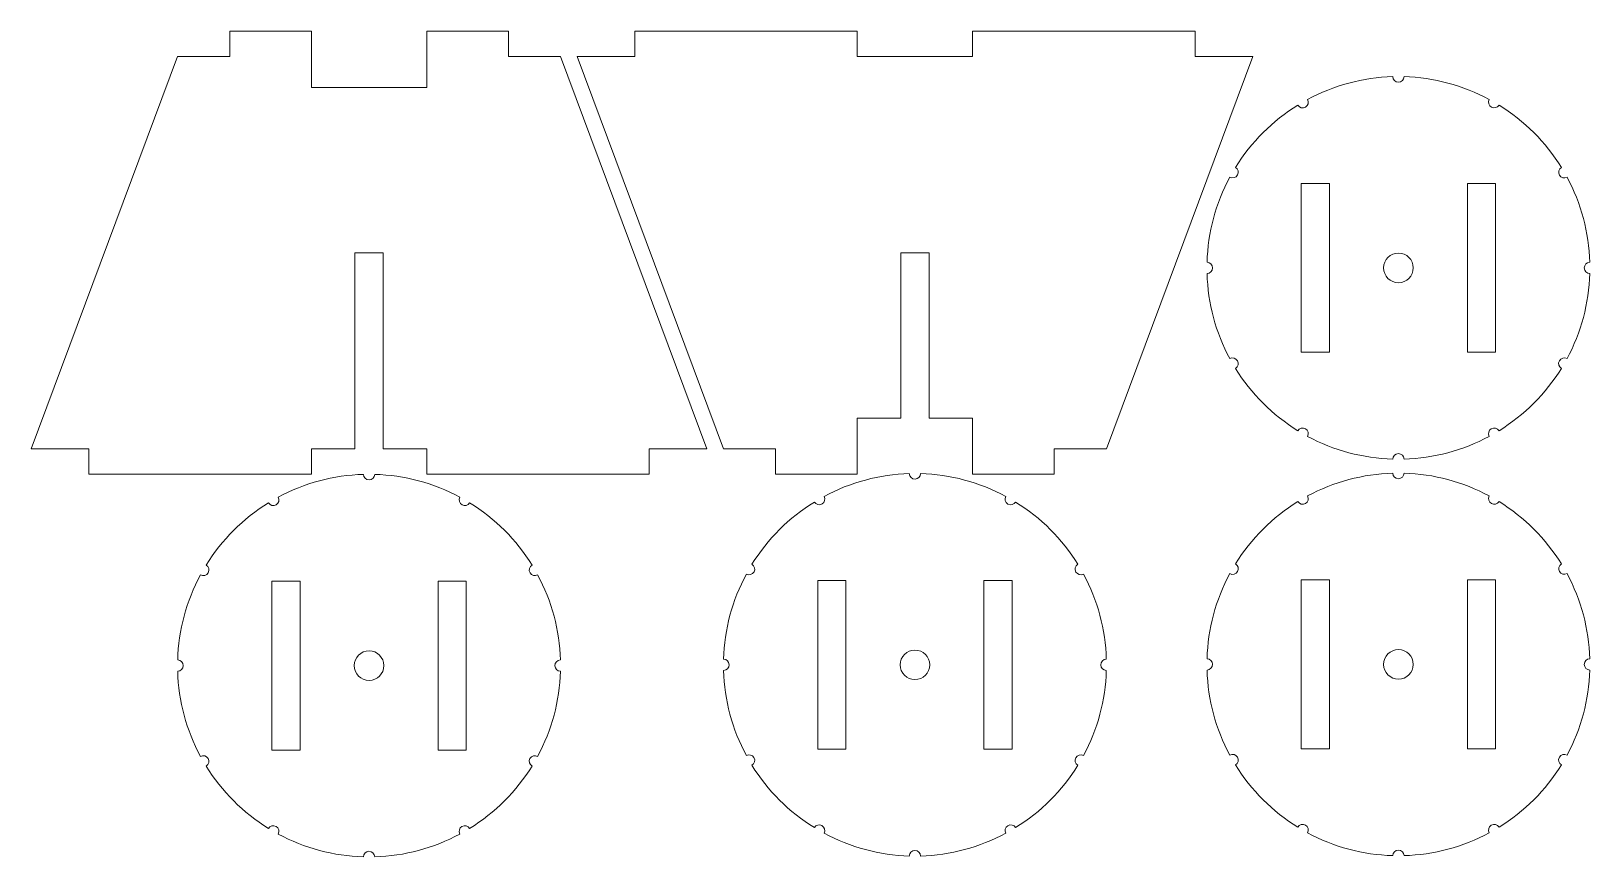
# Model space of a CAD drawing. Header units: centimetres. Extents: x -16.4 to 35.7, y -46.1 to 13.5.
# Drawn here: x -16.36 to 8.27, y -46.06 to -33.01 of the extents above; entities that cross this region are included whole.
import ezdxf

# ---------------------------------------------------------------- set-up
doc = ezdxf.new("R2010")
doc.units = ezdxf.units.CM
doc.header["$MEASUREMENT"] = 0
doc.layers.add('layer 1', color=7, linetype='Continuous')

msp = doc.modelspace()

# ---------------------------------------------------------------- linework, layer by layer
at = {"layer": 'layer 1', "color": 250, "lineweight": 9}
for points, knots in [([(-15.44662, -39.61327), (-15.44662, -39.61327), (-15.44662, -40.01377), (-15.44662, -40.01377), (-15.44662, -40.01377), (-15.44662, -40.01377), (-11.93112, -40.01377), (-11.93112, -40.01377), (-11.93112, -40.01377), (-11.93112, -40.01377), (-11.93112, -39.61327), (-11.93112, -39.61327), (-11.93112, -39.61327), (-11.93112, -39.61327), (-11.24137, -39.61327), (-11.24137, -39.61327), (-11.24137, -39.61327), (-11.24137, -39.61327), (-11.24137, -36.5094), (-11.24137, -36.5094), (-11.24137, -36.5094), (-11.24137, -36.5094), (-10.79638, -36.5094), (-10.79638, -36.5094), (-10.79638, -36.5094), (-10.79638, -36.5094), (-10.79638, -39.61327), (-10.79638, -39.61327), (-10.79638, -39.61327), (-10.79638, -39.61327), (-10.10663, -39.61327), (-10.10663, -39.61327), (-10.10663, -39.61327), (-10.10663, -39.61327), (-10.10663, -40.01377), (-10.10663, -40.01377), (-10.10663, -40.01377), (-10.10663, -40.01377), (-6.59113, -40.01377), (-6.59113, -40.01377), (-6.59113, -40.01377), (-6.59113, -40.01377), (-6.59113, -39.61327), (-6.59113, -39.61327), (-6.59113, -39.61327), (-6.59113, -39.61327), (-5.67888, -39.61327), (-5.67888, -39.61327), (-5.67888, -39.61327), (-5.67888, -39.61327), (-7.99287, -33.40552), (-7.99287, -33.40552), (-7.99287, -33.40552), (-7.99287, -33.40552), (-8.81613, -33.40552), (-8.81613, -33.40552), (-8.81613, -33.40552), (-8.81613, -33.40552), (-8.81613, -33.00502), (-8.81613, -33.00502), (-8.81613, -33.00502), (-8.81613, -33.00502), (-10.10663, -33.00502), (-10.10663, -33.00502), (-10.10663, -33.00502), (-10.10663, -33.00502), (-10.10663, -33.89502), (-10.10663, -33.89502), (-10.10663, -33.89502), (-10.10663, -33.89502), (-11.93112, -33.89502), (-11.93112, -33.89502), (-11.93112, -33.89502), (-11.93112, -33.89502), (-11.93112, -33.00502), (-11.93112, -33.00502), (-11.93112, -33.00502), (-11.93112, -33.00502), (-13.22163, -33.00502), (-13.22163, -33.00502), (-13.22163, -33.00502), (-13.22163, -33.00502), (-13.22163, -33.40552), (-13.22163, -33.40552), (-13.22163, -33.40552), (-13.22163, -33.40552), (-14.04488, -33.40552), (-14.04488, -33.40552), (-14.04488, -33.40552), (-14.04488, -33.40552), (-16.35887, -39.61327), (-16.35887, -39.61327), (-16.35887, -39.61327), (-16.35887, -39.61327), (-15.44662, -39.61327), (-15.44662, -39.61327)], [0, 0, 0, 0, 0.04, 0.04, 0.04, 0.04, 0.08, 0.08, 0.08, 0.08, 0.12, 0.12, 0.12, 0.12, 0.16, 0.16, 0.16, 0.16, 0.2, 0.2, 0.2, 0.2, 0.24, 0.24, 0.24, 0.24, 0.28, 0.28, 0.28, 0.28, 0.32, 0.32, 0.32, 0.32, 0.36, 0.36, 0.36, 0.36, 0.4, 0.4, 0.4, 0.4, 0.44, 0.44, 0.44, 0.44, 0.48, 0.48, 0.48, 0.48, 0.52, 0.52, 0.52, 0.52, 0.56, 0.56, 0.56, 0.56, 0.6, 0.6, 0.6, 0.6, 0.64, 0.64, 0.64, 0.64, 0.68, 0.68, 0.68, 0.68, 0.72, 0.72, 0.72, 0.72, 0.76, 0.76, 0.76, 0.76, 0.8, 0.8, 0.8, 0.8, 0.84, 0.84, 0.84, 0.84, 0.88, 0.88, 0.88, 0.88, 0.92, 0.92, 0.92, 0.92, 1, 1, 1, 1]), ([(-3.30468, -33.40552), (-3.30468, -33.40552), (-3.30468, -33.00502), (-3.30468, -33.00502), (-3.30468, -33.00502), (-3.30468, -33.00502), (-6.82018, -33.00502), (-6.82018, -33.00502), (-6.82018, -33.00502), (-6.82018, -33.00502), (-6.82018, -33.40552), (-6.82018, -33.40552), (-6.82018, -33.40552), (-6.82018, -33.40552), (-7.73242, -33.40552), (-7.73242, -33.40552), (-7.73242, -33.40552), (-7.73242, -33.40552), (-5.41843, -39.61327), (-5.41843, -39.61327), (-5.41843, -39.61327), (-5.41843, -39.61327), (-4.59518, -39.61327), (-4.59518, -39.61327), (-4.59518, -39.61327), (-4.59518, -39.61327), (-4.59518, -40.01377), (-4.59518, -40.01377), (-4.59518, -40.01377), (-4.59518, -40.01377), (-3.30468, -40.01377), (-3.30468, -40.01377), (-3.30468, -40.01377), (-3.30468, -40.01377), (-3.30468, -39.12377), (-3.30468, -39.12377), (-3.30468, -39.12377), (-3.30468, -39.12377), (-2.61493, -39.12377), (-2.61493, -39.12377), (-2.61493, -39.12377), (-2.61493, -39.12377), (-2.61493, -36.5094), (-2.61493, -36.5094), (-2.61493, -36.5094), (-2.61493, -36.5094), (-2.16993, -36.5094), (-2.16993, -36.5094), (-2.16993, -36.5094), (-2.16993, -36.5094), (-2.16993, -39.12377), (-2.16993, -39.12377), (-2.16993, -39.12377), (-2.16993, -39.12377), (-1.48018, -39.12377), (-1.48018, -39.12377), (-1.48018, -39.12377), (-1.48018, -39.12377), (-1.48018, -40.01377), (-1.48018, -40.01377), (-1.48018, -40.01377), (-1.48018, -40.01377), (-0.18967, -40.01377), (-0.18967, -40.01377), (-0.18967, -40.01377), (-0.18967, -40.01377), (-0.18967, -39.61327), (-0.18967, -39.61327), (-0.18967, -39.61327), (-0.18967, -39.61327), (0.63357, -39.61327), (0.63357, -39.61327), (0.63357, -39.61327), (0.63357, -39.61327), (2.94756, -33.40552), (2.94756, -33.40552), (2.94756, -33.40552), (2.94756, -33.40552), (2.03532, -33.40552), (2.03532, -33.40552), (2.03532, -33.40552), (2.03532, -33.40552), (2.03532, -33.00502), (2.03532, -33.00502), (2.03532, -33.00502), (2.03532, -33.00502), (-1.48018, -33.00502), (-1.48018, -33.00502), (-1.48018, -33.00502), (-1.48018, -33.00502), (-1.48018, -33.40552), (-1.48018, -33.40552), (-1.48018, -33.40552), (-1.48018, -33.40552), (-3.30468, -33.40552), (-3.30468, -33.40552)], [0, 0, 0, 0, 0.04, 0.04, 0.04, 0.04, 0.08, 0.08, 0.08, 0.08, 0.12, 0.12, 0.12, 0.12, 0.16, 0.16, 0.16, 0.16, 0.2, 0.2, 0.2, 0.2, 0.24, 0.24, 0.24, 0.24, 0.28, 0.28, 0.28, 0.28, 0.32, 0.32, 0.32, 0.32, 0.36, 0.36, 0.36, 0.36, 0.4, 0.4, 0.4, 0.4, 0.44, 0.44, 0.44, 0.44, 0.48, 0.48, 0.48, 0.48, 0.52, 0.52, 0.52, 0.52, 0.56, 0.56, 0.56, 0.56, 0.6, 0.6, 0.6, 0.6, 0.64, 0.64, 0.64, 0.64, 0.68, 0.68, 0.68, 0.68, 0.72, 0.72, 0.72, 0.72, 0.76, 0.76, 0.76, 0.76, 0.8, 0.8, 0.8, 0.8, 0.84, 0.84, 0.84, 0.84, 0.88, 0.88, 0.88, 0.88, 0.92, 0.92, 0.92, 0.92, 1, 1, 1, 1]), ([(2.58457, -38.18482), (2.62659, -38.16136), (2.67965, -38.17558), (2.70433, -38.2169), (2.70433, -38.2169), (2.72953, -38.25912), (2.71575, -38.31375), (2.67355, -38.33894), (2.67355, -38.33894), (2.9209, -38.73966), (3.25837, -39.07714), (3.65909, -39.3245), (3.65909, -39.3245), (3.68377, -39.28317), (3.73683, -39.26895), (3.77887, -39.2924), (3.77887, -39.2924), (3.82179, -39.31636), (3.83718, -39.37056), (3.81324, -39.41348), (3.81324, -39.41348), (4.22782, -39.63686), (4.6888, -39.76038), (5.15952, -39.77422), (5.15952, -39.77422), (5.16023, -39.72609), (5.19907, -39.68724), (5.24721, -39.68655), (5.24721, -39.68655), (5.29634, -39.68583), (5.33678, -39.72507), (5.3375, -39.77423), (5.3375, -39.77423), (5.80821, -39.76038), (6.26922, -39.63686), (6.6838, -39.41348), (6.6838, -39.41348), (6.66033, -39.37145), (6.67455, -39.31839), (6.71589, -39.29372), (6.71589, -39.29372), (6.75808, -39.26852), (6.81273, -39.2823), (6.83792, -39.3245), (6.83792, -39.3245), (7.23865, -39.07715), (7.57612, -38.73968), (7.82347, -38.33894), (7.82347, -38.33894), (7.78215, -38.31427), (7.76793, -38.2612), (7.79139, -38.21917), (7.79139, -38.21917), (7.81534, -38.17625), (7.86955, -38.16087), (7.91247, -38.18481), (7.91247, -38.18481), (8.13583, -37.77022), (8.25936, -37.30925), (8.2732, -36.83852), (8.2732, -36.83852), (8.22507, -36.83781), (8.18622, -36.79897), (8.18553, -36.75084), (8.18553, -36.75084), (8.18481, -36.7017), (8.22405, -36.66126), (8.2732, -36.66054), (8.2732, -36.66054), (8.25936, -36.18982), (8.13583, -35.72883), (7.91246, -35.31425), (7.91246, -35.31425), (7.87042, -35.3377), (7.81737, -35.32347), (7.79269, -35.28216), (7.79269, -35.28216), (7.76749, -35.23995), (7.78127, -35.18531), (7.82347, -35.16012), (7.82347, -35.16012), (7.57613, -34.7594), (7.23866, -34.42193), (6.83792, -34.17455), (6.83792, -34.17455), (6.81326, -34.21589), (6.76018, -34.23011), (6.71814, -34.20666), (6.71814, -34.20666), (6.67524, -34.1827), (6.65985, -34.1285), (6.68379, -34.08558), (6.68379, -34.08558), (6.26921, -33.8622), (5.80822, -33.73868), (5.3375, -33.72484), (5.3375, -33.72484), (5.33679, -33.77297), (5.29795, -33.81182), (5.24982, -33.81252), (5.24982, -33.81252), (5.20067, -33.81324), (5.16025, -33.77399), (5.15952, -33.72484), (5.15952, -33.72484), (4.6888, -33.73868), (4.22781, -33.8622), (3.81324, -34.08558), (3.81324, -34.08558), (3.83669, -34.12761), (3.82247, -34.18067), (3.78114, -34.20535), (3.78114, -34.20535), (3.73894, -34.23055), (3.68429, -34.21676), (3.65909, -34.17456), (3.65909, -34.17456), (3.25837, -34.42191), (2.9209, -34.75938), (2.67355, -35.16012), (2.67355, -35.16012), (2.71488, -35.18479), (2.7291, -35.23787), (2.70565, -35.27989), (2.70565, -35.27989), (2.68169, -35.32281), (2.62748, -35.33819), (2.58456, -35.31425), (2.58456, -35.31425), (2.36118, -35.72884), (2.23767, -36.18981), (2.22382, -36.66055), (2.22382, -36.66055), (2.27195, -36.66125), (2.31079, -36.70009), (2.3115, -36.74822), (2.3115, -36.74822), (2.31222, -36.79736), (2.27298, -36.8378), (2.22382, -36.83852), (2.22382, -36.83852), (2.23767, -37.30924), (2.36118, -37.77024), (2.58457, -38.18482)], [0, 0, 0, 0, 0.02702703, 0.02702703, 0.02702703, 0.02702703, 0.05405405, 0.05405405, 0.05405405, 0.05405405, 0.08108108, 0.08108108, 0.08108108, 0.08108108, 0.10810811, 0.10810811, 0.10810811, 0.10810811, 0.13513514, 0.13513514, 0.13513514, 0.13513514, 0.16216216, 0.16216216, 0.16216216, 0.16216216, 0.18918919, 0.18918919, 0.18918919, 0.18918919, 0.21621622, 0.21621622, 0.21621622, 0.21621622, 0.24324324, 0.24324324, 0.24324324, 0.24324324, 0.27027027, 0.27027027, 0.27027027, 0.27027027, 0.2972973, 0.2972973, 0.2972973, 0.2972973, 0.32432432, 0.32432432, 0.32432432, 0.32432432, 0.35135135, 0.35135135, 0.35135135, 0.35135135, 0.37837838, 0.37837838, 0.37837838, 0.37837838, 0.40540541, 0.40540541, 0.40540541, 0.40540541, 0.43243243, 0.43243243, 0.43243243, 0.43243243, 0.45945946, 0.45945946, 0.45945946, 0.45945946, 0.48648649, 0.48648649, 0.48648649, 0.48648649, 0.51351351, 0.51351351, 0.51351351, 0.51351351, 0.54054054, 0.54054054, 0.54054054, 0.54054054, 0.56756757, 0.56756757, 0.56756757, 0.56756757, 0.59459459, 0.59459459, 0.59459459, 0.59459459, 0.62162162, 0.62162162, 0.62162162, 0.62162162, 0.64864865, 0.64864865, 0.64864865, 0.64864865, 0.67567568, 0.67567568, 0.67567568, 0.67567568, 0.7027027, 0.7027027, 0.7027027, 0.7027027, 0.72972973, 0.72972973, 0.72972973, 0.72972973, 0.75675676, 0.75675676, 0.75675676, 0.75675676, 0.78378378, 0.78378378, 0.78378378, 0.78378378, 0.81081081, 0.81081081, 0.81081081, 0.81081081, 0.83783784, 0.83783784, 0.83783784, 0.83783784, 0.86486486, 0.86486486, 0.86486486, 0.86486486, 0.89189189, 0.89189189, 0.89189189, 0.89189189, 0.91891892, 0.91891892, 0.91891892, 0.91891892, 0.94594595, 0.94594595, 0.94594595, 0.94594595, 1, 1, 1, 1]), ([(3.71326, -35.41453), (3.71326, -35.41453), (3.71326, -38.08453), (3.71326, -38.08453), (3.71326, -38.08453), (3.71326, -38.08453), (4.15826, -38.08453), (4.15826, -38.08453), (4.15826, -38.08453), (4.15826, -38.08453), (4.15826, -35.41453), (4.15826, -35.41453), (4.15826, -35.41453), (4.15826, -35.41453), (3.71326, -35.41453), (3.71326, -35.41453)], [0, 0, 0, 0, 0.2, 0.2, 0.2, 0.2, 0.4, 0.4, 0.4, 0.4, 0.6, 0.6, 0.6, 0.6, 1, 1, 1, 1]), ([(6.33876, -35.41453), (6.33876, -35.41453), (6.33876, -38.08453), (6.33876, -38.08453), (6.33876, -38.08453), (6.33876, -38.08453), (6.78376, -38.08453), (6.78376, -38.08453), (6.78376, -38.08453), (6.78376, -38.08453), (6.78376, -35.41453), (6.78376, -35.41453), (6.78376, -35.41453), (6.78376, -35.41453), (6.33876, -35.41453), (6.33876, -35.41453)], [0, 0, 0, 0, 0.2, 0.2, 0.2, 0.2, 0.4, 0.4, 0.4, 0.4, 0.6, 0.6, 0.6, 0.6, 1, 1, 1, 1]), ([(5.01488, -36.74953), (5.01488, -36.6205), (5.11949, -36.5159), (5.24851, -36.5159), (5.24851, -36.5159), (5.37754, -36.5159), (5.48214, -36.6205), (5.48214, -36.74953), (5.48214, -36.74953), (5.48214, -36.87855), (5.37754, -36.98316), (5.24851, -36.98316), (5.24851, -36.98316), (5.11949, -36.98316), (5.01488, -36.87855), (5.01488, -36.74953)], [0, 0, 0, 0, 0.2, 0.2, 0.2, 0.2, 0.4, 0.4, 0.4, 0.4, 0.6, 0.6, 0.6, 0.6, 1, 1, 1, 1]), ([(-11.10786, -46.06415), (-11.10716, -46.01602), (-11.06832, -45.97717), (-11.02019, -45.97648), (-11.02019, -45.97648), (-10.97105, -45.97576), (-10.93061, -46.015), (-10.92989, -46.06415), (-10.92989, -46.06415), (-10.45916, -46.05031), (-9.99817, -45.92679), (-9.5836, -45.70341), (-9.5836, -45.70341), (-9.60705, -45.66137), (-9.59284, -45.60831), (-9.55151, -45.58364), (-9.55151, -45.58364), (-9.50931, -45.55844), (-9.45466, -45.57223), (-9.42947, -45.61442), (-9.42947, -45.61442), (-9.02874, -45.36708), (-8.69127, -45.0296), (-8.4439, -44.62887), (-8.4439, -44.62887), (-8.48524, -44.60421), (-8.49946, -44.55113), (-8.476, -44.50909), (-8.476, -44.50909), (-8.45205, -44.46618), (-8.39785, -44.4508), (-8.35492, -44.47474), (-8.35492, -44.47474), (-8.13155, -44.06016), (-8.00803, -43.59917), (-7.99419, -43.12845), (-7.99419, -43.12845), (-8.04232, -43.12774), (-8.08117, -43.0889), (-8.08186, -43.04077), (-8.08186, -43.04077), (-8.08258, -42.99162), (-8.04334, -42.95119), (-7.99419, -42.95047), (-7.99419, -42.95047), (-8.00803, -42.47975), (-8.13155, -42.01876), (-8.35492, -41.60419), (-8.35492, -41.60419), (-8.39696, -41.62763), (-8.45002, -41.61341), (-8.47469, -41.57209), (-8.47469, -41.57209), (-8.49989, -41.52988), (-8.48612, -41.47525), (-8.44391, -41.45005), (-8.44391, -41.45005), (-8.69126, -41.04931), (-9.02873, -40.71185), (-9.42947, -40.46449), (-9.42947, -40.46449), (-9.45413, -40.50582), (-9.50721, -40.52005), (-9.54923, -40.49659), (-9.54923, -40.49659), (-9.59215, -40.47264), (-9.60754, -40.41843), (-9.5836, -40.37551), (-9.5836, -40.37551), (-9.99819, -40.15213), (-10.45916, -40.02862), (-10.92989, -40.01477), (-10.92989, -40.01477), (-10.9306, -40.0629), (-10.96944, -40.10174), (-11.01757, -40.10245), (-11.01757, -40.10245), (-11.06672, -40.10317), (-11.10715, -40.06392), (-11.10787, -40.01477), (-11.10787, -40.01477), (-11.57859, -40.02862), (-12.03958, -40.15213), (-12.45416, -40.37551), (-12.45416, -40.37551), (-12.43071, -40.41754), (-12.44493, -40.4706), (-12.48625, -40.49528), (-12.48625, -40.49528), (-12.52846, -40.52048), (-12.58309, -40.50669), (-12.60829, -40.4645), (-12.60829, -40.4645), (-13.00901, -40.71184), (-13.34648, -41.04932), (-13.59385, -41.45006), (-13.59385, -41.45006), (-13.55252, -41.47472), (-13.53829, -41.52778), (-13.56174, -41.56982), (-13.56174, -41.56982), (-13.5857, -41.61274), (-13.63991, -41.62813), (-13.68283, -41.60419), (-13.68283, -41.60419), (-13.90621, -42.01877), (-14.02972, -42.47974), (-14.04357, -42.95048), (-14.04357, -42.95048), (-13.99544, -42.95118), (-13.9566, -42.99002), (-13.95589, -43.03815), (-13.95589, -43.03815), (-13.95517, -43.08729), (-13.99442, -43.12773), (-14.04357, -43.12845), (-14.04357, -43.12845), (-14.02972, -43.59916), (-13.90621, -44.06016), (-13.68282, -44.47474), (-13.68282, -44.47474), (-13.6408, -44.45127), (-13.58774, -44.4655), (-13.56306, -44.50683), (-13.56306, -44.50683), (-13.53786, -44.54903), (-13.55164, -44.60368), (-13.59384, -44.62887), (-13.59384, -44.62887), (-13.34649, -45.0296), (-13.00902, -45.36707), (-12.60828, -45.61442), (-12.60828, -45.61442), (-12.58362, -45.5731), (-12.53056, -45.55888), (-12.48852, -45.58233), (-12.48852, -45.58233), (-12.4456, -45.60629), (-12.43021, -45.6605), (-12.45415, -45.70342), (-12.45415, -45.70342), (-12.03957, -45.92679), (-11.57859, -46.05031), (-11.10786, -46.06415)], [0, 0, 0, 0, 0.02702703, 0.02702703, 0.02702703, 0.02702703, 0.05405405, 0.05405405, 0.05405405, 0.05405405, 0.08108108, 0.08108108, 0.08108108, 0.08108108, 0.10810811, 0.10810811, 0.10810811, 0.10810811, 0.13513514, 0.13513514, 0.13513514, 0.13513514, 0.16216216, 0.16216216, 0.16216216, 0.16216216, 0.18918919, 0.18918919, 0.18918919, 0.18918919, 0.21621622, 0.21621622, 0.21621622, 0.21621622, 0.24324324, 0.24324324, 0.24324324, 0.24324324, 0.27027027, 0.27027027, 0.27027027, 0.27027027, 0.2972973, 0.2972973, 0.2972973, 0.2972973, 0.32432432, 0.32432432, 0.32432432, 0.32432432, 0.35135135, 0.35135135, 0.35135135, 0.35135135, 0.37837838, 0.37837838, 0.37837838, 0.37837838, 0.40540541, 0.40540541, 0.40540541, 0.40540541, 0.43243243, 0.43243243, 0.43243243, 0.43243243, 0.45945946, 0.45945946, 0.45945946, 0.45945946, 0.48648649, 0.48648649, 0.48648649, 0.48648649, 0.51351351, 0.51351351, 0.51351351, 0.51351351, 0.54054054, 0.54054054, 0.54054054, 0.54054054, 0.56756757, 0.56756757, 0.56756757, 0.56756757, 0.59459459, 0.59459459, 0.59459459, 0.59459459, 0.62162162, 0.62162162, 0.62162162, 0.62162162, 0.64864865, 0.64864865, 0.64864865, 0.64864865, 0.67567568, 0.67567568, 0.67567568, 0.67567568, 0.7027027, 0.7027027, 0.7027027, 0.7027027, 0.72972973, 0.72972973, 0.72972973, 0.72972973, 0.75675676, 0.75675676, 0.75675676, 0.75675676, 0.78378378, 0.78378378, 0.78378378, 0.78378378, 0.81081081, 0.81081081, 0.81081081, 0.81081081, 0.83783784, 0.83783784, 0.83783784, 0.83783784, 0.86486486, 0.86486486, 0.86486486, 0.86486486, 0.89189189, 0.89189189, 0.89189189, 0.89189189, 0.91891892, 0.91891892, 0.91891892, 0.91891892, 0.94594595, 0.94594595, 0.94594595, 0.94594595, 1, 1, 1, 1]), ([(0.18255, -44.61633), (0.14121, -44.59167), (0.12699, -44.5386), (0.15044, -44.49657), (0.15044, -44.49657), (0.1744, -44.45365), (0.2286, -44.43827), (0.27152, -44.46221), (0.27152, -44.46221), (0.4949, -44.04762), (0.61841, -43.58665), (0.63226, -43.11591), (0.63226, -43.11591), (0.58413, -43.11521), (0.54527, -43.07637), (0.54458, -43.02824), (0.54458, -43.02824), (0.54386, -42.97909), (0.58311, -42.93866), (0.63226, -42.93794), (0.63226, -42.93794), (0.61841, -42.46722), (0.4949, -42.00623), (0.27151, -41.59165), (0.27151, -41.59165), (0.22949, -41.6151), (0.17643, -41.60088), (0.15175, -41.55956), (0.15175, -41.55956), (0.12656, -41.51734), (0.14034, -41.46271), (0.18254, -41.43752), (0.18254, -41.43752), (-0.06481, -41.03678), (-0.40228, -40.69932), (-0.80302, -40.45196), (-0.80302, -40.45196), (-0.82769, -40.49329), (-0.88076, -40.50751), (-0.92279, -40.48406), (-0.92279, -40.48406), (-0.96571, -40.4601), (-0.98109, -40.40589), (-0.95715, -40.36297), (-0.95715, -40.36297), (-1.37174, -40.1396), (-1.83271, -40.01608), (-2.30345, -40.00224), (-2.30345, -40.00224), (-2.30415, -40.05037), (-2.34299, -40.08921), (-2.39112, -40.08991), (-2.39112, -40.08991), (-2.44026, -40.09063), (-2.4807, -40.05139), (-2.48142, -40.00224), (-2.48142, -40.00224), (-2.95215, -40.01608), (-3.41313, -40.1396), (-3.82771, -40.36298), (-3.82771, -40.36298), (-3.80426, -40.40501), (-3.81848, -40.45807), (-3.8598, -40.48275), (-3.8598, -40.48275), (-3.90201, -40.50794), (-3.95664, -40.49416), (-3.98184, -40.45196), (-3.98184, -40.45196), (-4.38256, -40.69931), (-4.72004, -41.03678), (-4.9674, -41.43752), (-4.9674, -41.43752), (-4.92607, -41.46219), (-4.91184, -41.51525), (-4.9353, -41.55729), (-4.9353, -41.55729), (-4.95926, -41.60021), (-5.01347, -41.61559), (-5.05639, -41.59165), (-5.05639, -41.59165), (-5.27976, -42.00624), (-5.40328, -42.46721), (-5.41712, -42.93795), (-5.41712, -42.93795), (-5.36899, -42.93865), (-5.33014, -42.97749), (-5.32945, -43.02562), (-5.32945, -43.02562), (-5.32872, -43.07476), (-5.36797, -43.1152), (-5.41712, -43.11592), (-5.41712, -43.11592), (-5.40328, -43.58664), (-5.27976, -44.04763), (-5.05638, -44.46221), (-5.05638, -44.46221), (-5.01435, -44.43874), (-4.96129, -44.45297), (-4.93661, -44.4943), (-4.93661, -44.4943), (-4.91141, -44.5365), (-4.9252, -44.59114), (-4.96739, -44.61634), (-4.96739, -44.61634), (-4.72005, -45.01707), (-4.38258, -45.35454), (-3.98184, -45.60188), (-3.98184, -45.60188), (-3.95717, -45.56057), (-3.9041, -45.54635), (-3.86207, -45.5698), (-3.86207, -45.5698), (-3.81915, -45.59376), (-3.80377, -45.64796), (-3.8277, -45.69088), (-3.8277, -45.69088), (-3.41312, -45.91426), (-2.95215, -46.03778), (-2.48142, -46.05162), (-2.48142, -46.05162), (-2.48071, -46.00349), (-2.44187, -45.96464), (-2.39374, -45.96395), (-2.39374, -45.96395), (-2.3446, -45.96322), (-2.30416, -46.00247), (-2.30344, -46.05162), (-2.30344, -46.05162), (-1.83272, -46.03778), (-1.37173, -45.91426), (-0.95715, -45.69088), (-0.95715, -45.69088), (-0.9806, -45.64884), (-0.96638, -45.59578), (-0.92506, -45.5711), (-0.92506, -45.5711), (-0.88285, -45.54591), (-0.82821, -45.55969), (-0.80302, -45.60189), (-0.80302, -45.60189), (-0.4023, -45.35454), (-0.06482, -45.01707), (0.18255, -44.61633)], [0, 0, 0, 0, 0.02702703, 0.02702703, 0.02702703, 0.02702703, 0.05405405, 0.05405405, 0.05405405, 0.05405405, 0.08108108, 0.08108108, 0.08108108, 0.08108108, 0.10810811, 0.10810811, 0.10810811, 0.10810811, 0.13513514, 0.13513514, 0.13513514, 0.13513514, 0.16216216, 0.16216216, 0.16216216, 0.16216216, 0.18918919, 0.18918919, 0.18918919, 0.18918919, 0.21621622, 0.21621622, 0.21621622, 0.21621622, 0.24324324, 0.24324324, 0.24324324, 0.24324324, 0.27027027, 0.27027027, 0.27027027, 0.27027027, 0.2972973, 0.2972973, 0.2972973, 0.2972973, 0.32432432, 0.32432432, 0.32432432, 0.32432432, 0.35135135, 0.35135135, 0.35135135, 0.35135135, 0.37837838, 0.37837838, 0.37837838, 0.37837838, 0.40540541, 0.40540541, 0.40540541, 0.40540541, 0.43243243, 0.43243243, 0.43243243, 0.43243243, 0.45945946, 0.45945946, 0.45945946, 0.45945946, 0.48648649, 0.48648649, 0.48648649, 0.48648649, 0.51351351, 0.51351351, 0.51351351, 0.51351351, 0.54054054, 0.54054054, 0.54054054, 0.54054054, 0.56756757, 0.56756757, 0.56756757, 0.56756757, 0.59459459, 0.59459459, 0.59459459, 0.59459459, 0.62162162, 0.62162162, 0.62162162, 0.62162162, 0.64864865, 0.64864865, 0.64864865, 0.64864865, 0.67567568, 0.67567568, 0.67567568, 0.67567568, 0.7027027, 0.7027027, 0.7027027, 0.7027027, 0.72972973, 0.72972973, 0.72972973, 0.72972973, 0.75675676, 0.75675676, 0.75675676, 0.75675676, 0.78378378, 0.78378378, 0.78378378, 0.78378378, 0.81081081, 0.81081081, 0.81081081, 0.81081081, 0.83783784, 0.83783784, 0.83783784, 0.83783784, 0.86486486, 0.86486486, 0.86486486, 0.86486486, 0.89189189, 0.89189189, 0.89189189, 0.89189189, 0.91891892, 0.91891892, 0.91891892, 0.91891892, 0.94594595, 0.94594595, 0.94594595, 0.94594595, 1, 1, 1, 1]), ([(6.83792, -40.4455), (6.81325, -40.48684), (6.76018, -40.50106), (6.71814, -40.4776), (6.71814, -40.4776), (6.67524, -40.45365), (6.65985, -40.39944), (6.68379, -40.35652), (6.68379, -40.35652), (6.26921, -40.13315), (5.80822, -40.00963), (5.3375, -39.99578), (5.3375, -39.99578), (5.33679, -40.04391), (5.29795, -40.08275), (5.24982, -40.08346), (5.24982, -40.08346), (5.20067, -40.08418), (5.16025, -40.04492), (5.15952, -39.99578), (5.15952, -39.99578), (4.6888, -40.00963), (4.22781, -40.13315), (3.81324, -40.35652), (3.81324, -40.35652), (3.83669, -40.39855), (3.82247, -40.45161), (3.78114, -40.47629), (3.78114, -40.47629), (3.73894, -40.50149), (3.68429, -40.4877), (3.65909, -40.44551), (3.65909, -40.44551), (3.25837, -40.69285), (2.9209, -41.03033), (2.67355, -41.43105), (2.67355, -41.43105), (2.71488, -41.45574), (2.7291, -41.5088), (2.70565, -41.55084), (2.70565, -41.55084), (2.68169, -41.59376), (2.62748, -41.60914), (2.58456, -41.58519), (2.58456, -41.58519), (2.36118, -41.99977), (2.23767, -42.46076), (2.22382, -42.93149), (2.22382, -42.93149), (2.27195, -42.9322), (2.31079, -42.97104), (2.3115, -43.01917), (2.3115, -43.01917), (2.31222, -43.0683), (2.27298, -43.10875), (2.22382, -43.10947), (2.22382, -43.10947), (2.23767, -43.58017), (2.36118, -44.04118), (2.58457, -44.45576), (2.58457, -44.45576), (2.62659, -44.43229), (2.67965, -44.44651), (2.70433, -44.48784), (2.70433, -44.48784), (2.72953, -44.53004), (2.71575, -44.58469), (2.67355, -44.60989), (2.67355, -44.60989), (2.9209, -45.01061), (3.25837, -45.34808), (3.65909, -45.59543), (3.65909, -45.59543), (3.68377, -45.55412), (3.73683, -45.53989), (3.77887, -45.56335), (3.77887, -45.56335), (3.82179, -45.5873), (3.83718, -45.64151), (3.81324, -45.68443), (3.81324, -45.68443), (4.22782, -45.90779), (4.6888, -46.03132), (5.15953, -46.04516), (5.15953, -46.04516), (5.16023, -45.99704), (5.19907, -45.95819), (5.24721, -45.95748), (5.24721, -45.95748), (5.29634, -45.95676), (5.33678, -45.99603), (5.3375, -46.04516), (5.3375, -46.04516), (5.80821, -46.03131), (6.26922, -45.9078), (6.68379, -45.68442), (6.68379, -45.68442), (6.66033, -45.64238), (6.67456, -45.58932), (6.71589, -45.56465), (6.71589, -45.56465), (6.75808, -45.53946), (6.81273, -45.55324), (6.83792, -45.59544), (6.83792, -45.59544), (7.23865, -45.34809), (7.57612, -45.01061), (7.82347, -44.60988), (7.82347, -44.60988), (7.78215, -44.5852), (7.76793, -44.53214), (7.79139, -44.4901), (7.79139, -44.4901), (7.81534, -44.44718), (7.86955, -44.4318), (7.91247, -44.45575), (7.91247, -44.45575), (8.13583, -44.04117), (8.25936, -43.58018), (8.2732, -43.10946), (8.2732, -43.10946), (8.22507, -43.10875), (8.18622, -43.06991), (8.18553, -43.02178), (8.18553, -43.02178), (8.18481, -42.97263), (8.22405, -42.93221), (8.2732, -42.93148), (8.2732, -42.93148), (8.25936, -42.46076), (8.13583, -41.99977), (7.91247, -41.58519), (7.91247, -41.58519), (7.87042, -41.60865), (7.81737, -41.59443), (7.79269, -41.5531), (7.79269, -41.5531), (7.76749, -41.5109), (7.78127, -41.45625), (7.82347, -41.43105), (7.82347, -41.43105), (7.57613, -41.03033), (7.23866, -40.69286), (6.83792, -40.4455)], [0, 0, 0, 0, 0.02702703, 0.02702703, 0.02702703, 0.02702703, 0.05405405, 0.05405405, 0.05405405, 0.05405405, 0.08108108, 0.08108108, 0.08108108, 0.08108108, 0.10810811, 0.10810811, 0.10810811, 0.10810811, 0.13513514, 0.13513514, 0.13513514, 0.13513514, 0.16216216, 0.16216216, 0.16216216, 0.16216216, 0.18918919, 0.18918919, 0.18918919, 0.18918919, 0.21621622, 0.21621622, 0.21621622, 0.21621622, 0.24324324, 0.24324324, 0.24324324, 0.24324324, 0.27027027, 0.27027027, 0.27027027, 0.27027027, 0.2972973, 0.2972973, 0.2972973, 0.2972973, 0.32432432, 0.32432432, 0.32432432, 0.32432432, 0.35135135, 0.35135135, 0.35135135, 0.35135135, 0.37837838, 0.37837838, 0.37837838, 0.37837838, 0.40540541, 0.40540541, 0.40540541, 0.40540541, 0.43243243, 0.43243243, 0.43243243, 0.43243243, 0.45945946, 0.45945946, 0.45945946, 0.45945946, 0.48648649, 0.48648649, 0.48648649, 0.48648649, 0.51351351, 0.51351351, 0.51351351, 0.51351351, 0.54054054, 0.54054054, 0.54054054, 0.54054054, 0.56756757, 0.56756757, 0.56756757, 0.56756757, 0.59459459, 0.59459459, 0.59459459, 0.59459459, 0.62162162, 0.62162162, 0.62162162, 0.62162162, 0.64864865, 0.64864865, 0.64864865, 0.64864865, 0.67567568, 0.67567568, 0.67567568, 0.67567568, 0.7027027, 0.7027027, 0.7027027, 0.7027027, 0.72972973, 0.72972973, 0.72972973, 0.72972973, 0.75675676, 0.75675676, 0.75675676, 0.75675676, 0.78378378, 0.78378378, 0.78378378, 0.78378378, 0.81081081, 0.81081081, 0.81081081, 0.81081081, 0.83783784, 0.83783784, 0.83783784, 0.83783784, 0.86486486, 0.86486486, 0.86486486, 0.86486486, 0.89189189, 0.89189189, 0.89189189, 0.89189189, 0.91891892, 0.91891892, 0.91891892, 0.91891892, 0.94594595, 0.94594595, 0.94594595, 0.94594595, 1, 1, 1, 1]), ([(-12.10913, -41.70446), (-12.10913, -41.70446), (-12.55412, -41.70446), (-12.55412, -41.70446), (-12.55412, -41.70446), (-12.55412, -41.70446), (-12.55412, -44.37446), (-12.55412, -44.37446), (-12.55412, -44.37446), (-12.55412, -44.37446), (-12.10913, -44.37446), (-12.10913, -44.37446), (-12.10913, -44.37446), (-12.10913, -44.37446), (-12.10913, -41.70446), (-12.10913, -41.70446)], [0, 0, 0, 0, 0.2, 0.2, 0.2, 0.2, 0.4, 0.4, 0.4, 0.4, 0.6, 0.6, 0.6, 0.6, 1, 1, 1, 1]), ([(-9.48363, -41.70446), (-9.48363, -41.70446), (-9.92862, -41.70446), (-9.92862, -41.70446), (-9.92862, -41.70446), (-9.92862, -41.70446), (-9.92862, -44.37446), (-9.92862, -44.37446), (-9.92862, -44.37446), (-9.92862, -44.37446), (-9.48363, -44.37446), (-9.48363, -44.37446), (-9.48363, -44.37446), (-9.48363, -44.37446), (-9.48363, -41.70446), (-9.48363, -41.70446)], [0, 0, 0, 0, 0.2, 0.2, 0.2, 0.2, 0.4, 0.4, 0.4, 0.4, 0.6, 0.6, 0.6, 0.6, 1, 1, 1, 1]), ([(-3.48268, -41.69193), (-3.48268, -41.69193), (-3.92768, -41.69193), (-3.92768, -41.69193), (-3.92768, -41.69193), (-3.92768, -41.69193), (-3.92768, -44.36193), (-3.92768, -44.36193), (-3.92768, -44.36193), (-3.92768, -44.36193), (-3.48268, -44.36193), (-3.48268, -44.36193), (-3.48268, -44.36193), (-3.48268, -44.36193), (-3.48268, -41.69193), (-3.48268, -41.69193)], [0, 0, 0, 0, 0.2, 0.2, 0.2, 0.2, 0.4, 0.4, 0.4, 0.4, 0.6, 0.6, 0.6, 0.6, 1, 1, 1, 1]), ([(-0.85718, -41.69193), (-0.85718, -41.69193), (-1.30218, -41.69193), (-1.30218, -41.69193), (-1.30218, -41.69193), (-1.30218, -41.69193), (-1.30218, -44.36193), (-1.30218, -44.36193), (-1.30218, -44.36193), (-1.30218, -44.36193), (-0.85718, -44.36193), (-0.85718, -44.36193), (-0.85718, -44.36193), (-0.85718, -44.36193), (-0.85718, -41.69193), (-0.85718, -41.69193)], [0, 0, 0, 0, 0.2, 0.2, 0.2, 0.2, 0.4, 0.4, 0.4, 0.4, 0.6, 0.6, 0.6, 0.6, 1, 1, 1, 1]), ([(3.71326, -41.68547), (3.71326, -41.68547), (3.71326, -44.35547), (3.71326, -44.35547), (3.71326, -44.35547), (3.71326, -44.35547), (4.15826, -44.35547), (4.15826, -44.35547), (4.15826, -44.35547), (4.15826, -44.35547), (4.15826, -41.68547), (4.15826, -41.68547), (4.15826, -41.68547), (4.15826, -41.68547), (3.71326, -41.68547), (3.71326, -41.68547)], [0, 0, 0, 0, 0.2, 0.2, 0.2, 0.2, 0.4, 0.4, 0.4, 0.4, 0.6, 0.6, 0.6, 0.6, 1, 1, 1, 1]), ([(6.33876, -41.68547), (6.33876, -41.68547), (6.33876, -44.35547), (6.33876, -44.35547), (6.33876, -44.35547), (6.33876, -44.35547), (6.78376, -44.35547), (6.78376, -44.35547), (6.78376, -44.35547), (6.78376, -44.35547), (6.78376, -41.68547), (6.78376, -41.68547), (6.78376, -41.68547), (6.78376, -41.68547), (6.33876, -41.68547), (6.33876, -41.68547)], [0, 0, 0, 0, 0.2, 0.2, 0.2, 0.2, 0.4, 0.4, 0.4, 0.4, 0.6, 0.6, 0.6, 0.6, 1, 1, 1, 1]), ([(-11.25251, -43.03946), (-11.25251, -42.91043), (-11.1479, -42.80583), (-11.01888, -42.80583), (-11.01888, -42.80583), (-10.88985, -42.80583), (-10.78525, -42.91043), (-10.78525, -43.03946), (-10.78525, -43.03946), (-10.78525, -43.16849), (-10.88985, -43.27308), (-11.01888, -43.27308), (-11.01888, -43.27308), (-11.1479, -43.27308), (-11.25251, -43.16849), (-11.25251, -43.03946)], [0, 0, 0, 0, 0.2, 0.2, 0.2, 0.2, 0.4, 0.4, 0.4, 0.4, 0.6, 0.6, 0.6, 0.6, 1, 1, 1, 1]), ([(-2.62606, -43.02693), (-2.62606, -42.8979), (-2.52146, -42.7933), (-2.39243, -42.7933), (-2.39243, -42.7933), (-2.2634, -42.7933), (-2.1588, -42.8979), (-2.1588, -43.02693), (-2.1588, -43.02693), (-2.1588, -43.15595), (-2.2634, -43.26055), (-2.39243, -43.26055), (-2.39243, -43.26055), (-2.52146, -43.26055), (-2.62606, -43.15595), (-2.62606, -43.02693)], [0, 0, 0, 0, 0.2, 0.2, 0.2, 0.2, 0.4, 0.4, 0.4, 0.4, 0.6, 0.6, 0.6, 0.6, 1, 1, 1, 1]), ([(5.01488, -43.02047), (5.01488, -42.89144), (5.11949, -42.78685), (5.24851, -42.78685), (5.24851, -42.78685), (5.37754, -42.78685), (5.48214, -42.89144), (5.48214, -43.02047), (5.48214, -43.02047), (5.48214, -43.1495), (5.37754, -43.2541), (5.24851, -43.2541), (5.24851, -43.2541), (5.11949, -43.2541), (5.01488, -43.1495), (5.01488, -43.02047)], [0, 0, 0, 0, 0.2, 0.2, 0.2, 0.2, 0.4, 0.4, 0.4, 0.4, 0.6, 0.6, 0.6, 0.6, 1, 1, 1, 1])]:
    msp.add_open_spline(points, degree=3, knots=knots, dxfattribs=at)

doc.saveas('drawing.dxf')
